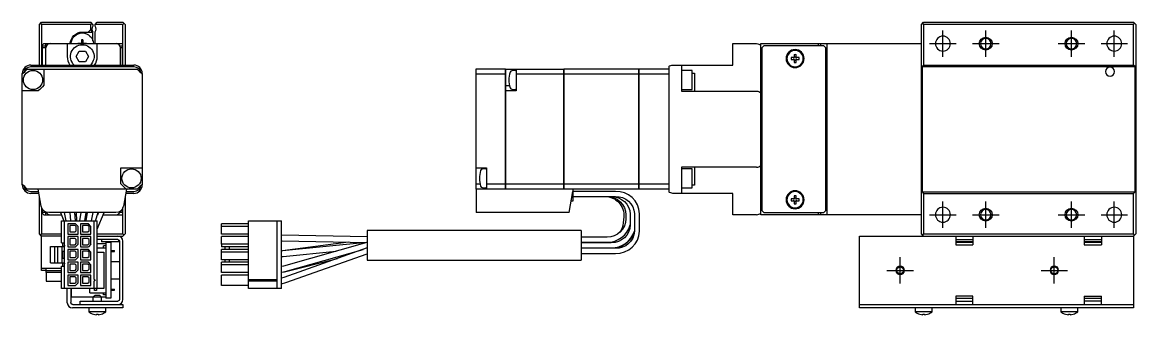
# Model space of a CAD drawing. Extents: x 0 to 533, y -8 to 203.
# Drawn here: x 273 to 532.9, y 73.8 to 142.2 of the extents above; entities that cross this region are included whole.
import ezdxf

# ---------------------------------------------------------------- set-up
doc = ezdxf.new("R2010")
doc.units = 0
doc.header["$LTSCALE"] = 0.5
doc.linetypes.add('CENTER', pattern=[50.8, 31.75, -6.35, 6.35, -6.35])
for name, color, linetype in [('MSM_CENTER', 1, 'CENTER'), ('MSM_CONTINUOUS', 7, 'CONTINUOUS'), ('MSM_NARROW', 5, 'CONTINUOUS')]:
    doc.layers.add(name, color=color, linetype=linetype)

msp = doc.modelspace()

# ---------------------------------------------------------------- linework, layer by layer
at = {"layer": 'MSM_CENTER'}
for p, q in [((487.9, 134.13), (487.9, 140.33)), ((497.9, 134.13), (497.9, 140.33)), ((517.9, 134.13), (517.9, 140.33)), ((527.9, 134.13), (527.9, 140.33)), ((484.8, 137.23), (491, 137.23)), ((494.8, 137.23), (501, 137.23)), ((514.8, 137.23), (521, 137.23)), ((524.8, 137.23), (531, 137.23)), ((487.9, 94.13), (487.9, 100.33)), ((497.9, 94.13), (497.9, 100.33)), ((517.9, 94.13), (517.9, 100.33)), ((527.9, 94.13), (527.9, 100.33)), ((484.8, 97.23), (491, 97.23)), ((494.8, 97.23), (501, 97.23)), ((514.8, 97.23), (521, 97.23)), ((524.8, 97.23), (531, 97.23)), ((477.9, 81.13), (477.9, 87.33)), ((513.9, 81.13), (513.9, 87.33)), ((474.8, 84.23), (481, 84.23)), ((510.8, 84.23), (517, 84.23))]:
    msp.add_line(p, q, dxfattribs=at)
at = {"layer": 'MSM_CONTINUOUS'}
for p, q in [((277.03, 141.73), (277.53, 142.23)), ((277.03, 132.23), (277.03, 141.73)), ((277.28, 141.98), (277.53, 141.73)), ((277.53, 142.23), (289.03, 142.23)), ((289.03, 141.73), (277.53, 141.73)), ((277.53, 141.73), (277.53, 132.23)), ((289.03, 140.53), (288.43, 139.93)), ((289.53, 141.73), (289.03, 142.23)), ((289.03, 141.73), (289.28, 141.98)), ((289.03, 140.53), (289.03, 141.73)), ((289.45, 139.93), (289.03, 140.53)), ((289.53, 141.73), (289.53, 141.29)), ((290.03, 141.73), (290.53, 142.23)), ((290.03, 141.29), (290.03, 141.73)), ((296.53, 141.73), (290.03, 141.73)), ((290.53, 142.23), (296.53, 142.23)), ((296.53, 142.23), (297.03, 141.73)), ((296.53, 141.73), (296.78, 141.98)), ((296.53, 132.23), (296.53, 141.73)), ((297.03, 141.73), (297.03, 132.23)), ((482.9, 141.73), (483.4, 142.23)), ((482.9, 92.73), (482.9, 141.73)), ((483.15, 141.98), (483.4, 141.73)), ((483.4, 142.23), (532.4, 142.23)), ((483.4, 141.73), (483.4, 132.23)), ((532.4, 141.73), (483.4, 141.73)), ((532.9, 141.73), (532.4, 142.23)), ((532.4, 141.73), (532.65, 141.98)), ((532.4, 132.23), (532.4, 141.73)), ((532.9, 141.73), (532.9, 92.73)), ((287.17, 138.13), (286.88, 138.13)), ((286.88, 138.13), (286.88, 137.34)), ((287.03, 139.93), (289.53, 139.93)), ((287.17, 138.13), (287.17, 137.34)), ((289.53, 137.85), (289.53, 139.97)), ((290.03, 137.23), (290.03, 139.97)), ((278.03, 137.23), (277.53, 136.73)), ((277.73, 136.73), (278.53, 136.73)), ((277.73, 132.23), (277.73, 136.73)), ((278.53, 136.23), (277.73, 136.23)), ((278.03, 137.23), (296.53, 137.23)), ((278.53, 136.23), (278.53, 137.23)), ((278.53, 132.23), (278.53, 136.23)), ((283.53, 137.23), (283.53, 134.23)), ((285.58, 134.23), (286.3, 135.48)), ((286.82, 137.28), (286.03, 137.28)), ((286.03, 137.23), (286.03, 137.28)), ((286.3, 135.48), (287.75, 135.48)), ((286.56, 137.28), (286.56, 137.23)), ((287.17, 137.6), (286.88, 137.6)), ((288.03, 137.28), (287.23, 137.28)), ((287.5, 137.28), (287.49, 137.23)), ((287.75, 135.48), (288.47, 134.23)), ((288.03, 137.23), (288.03, 137.28)), ((290.53, 134.23), (290.53, 137.23)), ((295.53, 137.03), (295.53, 137.23)), ((295.79, 136.73), (296.33, 136.73)), ((296.33, 136.23), (295.93, 136.23)), ((295.93, 132.23), (295.93, 136.23)), ((296.33, 136.73), (296.33, 132.23)), ((438.9, 132.23), (438.9, 137.23)), ((438.9, 137.23), (444.4, 137.23)), ((445.4, 137.23), (482.9, 137.23)), ((445.4, 97.23), (445.4, 137.23)), ((446.1, 136.73), (445.6, 136.23)), ((445.6, 136.23), (445.6, 98.23)), ((460.1, 136.73), (446.1, 136.73)), ((458.9, 136.73), (458.9, 137.23)), ((459.4, 136.73), (459.4, 137.23)), ((460.6, 136.23), (460.1, 136.73)), ((460.6, 98.23), (460.6, 136.23)), ((460.9, 97.23), (460.9, 137.23)), ((286.3, 132.98), (285.58, 134.23)), ((287.75, 132.98), (286.3, 132.98)), ((288.47, 134.23), (287.75, 132.98)), ((453.16, 133.97), (452.48, 133.97)), ((452.48, 133.49), (453.16, 133.49)), ((453.16, 134.65), (453.16, 133.97)), ((453.16, 133.49), (453.16, 132.81)), ((453.64, 133.97), (453.64, 134.65)), ((454.32, 133.97), (453.64, 133.97)), ((453.64, 132.81), (453.64, 133.49)), ((453.64, 133.49), (454.32, 133.49)), ((273.03, 104.23), (273.03, 130.23)), ((274.18, 131.23), (299.87, 131.23)), ((275.03, 132.23), (299.03, 132.23)), ((275.03, 131.85), (299.03, 131.85)), ((278.03, 131.23), (278.03, 127.48)), ((301.03, 130.23), (301.03, 104.23)), ((385.79, 131.23), (378.9, 131.23)), ((378.9, 131.23), (378.9, 103.23)), ((385.79, 130.08), (378.9, 130.08)), ((385.79, 103.23), (385.79, 131.23)), ((385.8, 131.22), (385.79, 131.22)), ((385.8, 130.07), (385.79, 130.07)), ((385.8, 131.23), (385.8, 103.23)), ((385.8, 131.23), (399.4, 131.23)), ((388.09, 130.96), (387.32, 130.9)), ((388.3, 131.23), (388.3, 126.23)), ((399.4, 130.08), (388.3, 130.08)), ((399.4, 103.23), (399.4, 131.23)), ((399.4, 131.22), (399.41, 131.22)), ((399.4, 130.07), (399.41, 130.07)), ((416.9, 131.23), (399.41, 131.23)), ((399.41, 131.23), (399.41, 103.23)), ((416.9, 130.08), (399.41, 130.08)), ((416.9, 103.23), (416.9, 131.23)), ((416.9, 131.22), (416.91, 131.22)), ((416.9, 130.07), (416.91, 130.07)), ((423.9, 131.23), (416.91, 131.23)), ((416.91, 131.23), (416.91, 103.23)), ((423.9, 130.08), (416.91, 130.08)), ((423.9, 131.85), (423.9, 102.61)), ((424.9, 132.23), (438.9, 132.23)), ((426.9, 132.23), (426.9, 126.13)), ((429.4, 130.98), (426.9, 130.98)), ((429.4, 126.48), (429.4, 130.98)), ((429.4, 130.31), (429.9, 130.31)), ((429.9, 130.31), (429.9, 126.13)), ((445.6, 131.73), (445.4, 131.73)), ((460.6, 131.73), (460.9, 131.73)), ((460.9, 130.98), (460.6, 130.98)), ((483.4, 132.23), (483.05, 131.88)), ((483.05, 131.88), (483.05, 102.58)), ((483.05, 131.88), (532.75, 131.88)), ((483.4, 132.23), (532.4, 132.23)), ((532.75, 131.88), (532.4, 132.23)), ((532.75, 102.58), (532.75, 131.88)), ((385.8, 127.48), (386.73, 127.48)), ((276.78, 126.23), (273.03, 126.23)), ((388.3, 126.23), (385.8, 126.23)), ((387.32, 126.57), (388.09, 126.5)), ((426.9, 126.48), (429.4, 126.48)), ((426.9, 126.13), (444.4, 126.13)), ((445.6, 127.23), (445.4, 127.23)), ((445.6, 126.23), (445.4, 126.23)), ((460.6, 125.48), (460.9, 125.48)), ((445.6, 124.73), (445.4, 124.73)), ((460.7, 122.23), (460.6, 122.23)), ((460.7, 112.23), (460.7, 122.23)), ((460.9, 122.03), (460.7, 122.23)), ((460.6, 112.23), (460.7, 112.23)), ((460.7, 112.23), (460.9, 112.43)), ((445.4, 109.73), (445.6, 109.73)), ((296.03, 108.23), (301.03, 108.23)), ((296.03, 104.48), (296.03, 108.23)), ((378.9, 108.23), (381.4, 108.23)), ((381.2, 107.96), (380.43, 107.9)), ((381.4, 108.23), (381.4, 103.23)), ((426.9, 108.33), (426.9, 102.23)), ((444.4, 108.33), (426.9, 108.33)), ((429.4, 107.98), (426.9, 107.98)), ((429.4, 103.48), (429.4, 107.98)), ((429.9, 108.33), (429.9, 104.15)), ((445.6, 108.23), (445.4, 108.23)), ((445.4, 107.23), (445.6, 107.23)), ((460.9, 108.98), (460.6, 108.98)), ((378.9, 104.48), (379.84, 104.48)), ((385.79, 104.39), (381.4, 104.39)), ((385.8, 104.39), (385.79, 104.39)), ((399.4, 104.39), (385.8, 104.39)), ((399.4, 104.39), (399.41, 104.39)), ((416.9, 104.39), (399.41, 104.39)), ((416.9, 104.39), (416.91, 104.39)), ((423.9, 104.39), (416.91, 104.39)), ((429.9, 104.15), (429.4, 104.15)), ((299.87, 103.23), (274.18, 103.23)), ((276.83, 102.61), (275.03, 102.61)), ((276.9, 102.23), (275.03, 102.23)), ((277.43, 99.22), (276.73, 103.23)), ((277.03, 92.73), (277.03, 101.53)), ((297.33, 103.23), (296.62, 99.22)), ((297.03, 101.53), (297.03, 92.73)), ((299.03, 102.23), (297.15, 102.23)), ((299.03, 102.61), (297.22, 102.61)), ((416.9, 103.23), (378.9, 103.23)), ((379, 103.23), (379, 97.73)), ((380.43, 103.57), (381.2, 103.5)), ((385.8, 103.24), (385.79, 103.24)), ((399.4, 103.24), (399.41, 103.24)), ((400.64, 97.73), (401.5, 102.63)), ((401.5, 103.23), (401.5, 100.43)), ((411.5, 102.68), (401.5, 102.68)), ((401.5, 101.48), (411.5, 101.48)), ((409.02, 101.48), (409.26, 101.48)), ((416.9, 103.24), (416.91, 103.24)), ((423.9, 103.23), (416.91, 103.23)), ((438.9, 102.23), (424.9, 102.23)), ((426.9, 103.48), (429.4, 103.48)), ((438.9, 97.23), (438.9, 102.23)), ((445.4, 102.73), (445.6, 102.73)), ((453.16, 101.65), (453.16, 100.97)), ((453.64, 100.97), (453.64, 101.65)), ((460.6, 103.48), (460.9, 103.48)), ((460.9, 102.73), (460.6, 102.73)), ((483.05, 102.58), (483.4, 102.23)), ((483.05, 102.58), (532.75, 102.58)), ((483.4, 102.23), (483.4, 92.73)), ((483.4, 102.23), (532.4, 102.23)), ((532.4, 102.23), (532.75, 102.58)), ((532.4, 92.73), (532.4, 102.23)), ((277.53, 98.89), (277.53, 92.73)), ((296.53, 92.73), (296.53, 98.89)), ((401.5, 100.43), (401.11, 100.43)), ((453.16, 100.97), (452.48, 100.97)), ((452.48, 100.49), (453.16, 100.49)), ((453.16, 100.49), (453.16, 99.81)), ((454.32, 100.97), (453.64, 100.97)), ((453.64, 99.81), (453.64, 100.49)), ((453.64, 100.49), (454.32, 100.49)), ((277.53, 97.73), (278.03, 97.23)), ((277.73, 97.73), (277.73, 98.51)), ((277.73, 98.23), (277.96, 98.23)), ((278.53, 97.73), (277.73, 97.73)), ((278.03, 97.23), (282.13, 97.23)), ((278.53, 97.23), (278.53, 97.87)), ((294.84, 97.73), (279.21, 97.73)), ((281.92, 97.73), (282.73, 95.83)), ((283.27, 95.83), (282.86, 97.73)), ((284.09, 97.73), (284.25, 95.83)), ((285.45, 95.83), (285.29, 97.73)), ((285.63, 97.23), (285.33, 97.23)), ((285.62, 97.73), (285.66, 95.83)), ((286.69, 97.73), (286.41, 95.83)), ((287.63, 95.83), (287.9, 97.73)), ((288.03, 97.19), (287.82, 97.19)), ((288.19, 97.23), (287.83, 97.23)), ((287.92, 95.83), (288.28, 97.73)), ((288.03, 97.19), (288.03, 97.23)), ((289.5, 97.73), (289.13, 95.81)), ((290.15, 95.83), (290.76, 97.73)), ((290.49, 93.88), (292.13, 97.73)), ((290.82, 97.72), (290.56, 97.1)), ((290.6, 97.23), (290.61, 97.23)), ((291.92, 97.23), (296.53, 97.23)), ((295.53, 97.23), (295.53, 97.43)), ((296.33, 97.73), (295.79, 97.73)), ((296.09, 98.23), (296.33, 98.23)), ((296.33, 98.51), (296.33, 97.73)), ((400.64, 97.73), (379, 97.73)), ((413.43, 96.72), (413.31, 95.33)), ((413.9, 97.17), (413.9, 96.29)), ((414.9, 97.32), (414.9, 94.84)), ((415.9, 97.48), (415.9, 93.38)), ((417.1, 93.38), (417.1, 97.48)), ((444.4, 97.23), (438.9, 97.23)), ((482.9, 97.23), (445.4, 97.23)), ((445.6, 98.23), (446.1, 97.73)), ((446.1, 97.73), (460.1, 97.73)), ((458.9, 97.23), (458.9, 97.73)), ((459.4, 97.23), (459.4, 97.73)), ((460.1, 97.73), (460.6, 98.23)), ((282.21, 90.64), (282.21, 95.83)), ((282.21, 95.83), (290.49, 95.83)), ((282.92, 79.98), (282.92, 95.83)), ((283.65, 95.11), (283.65, 92.71)), ((285.45, 95.11), (283.65, 95.11)), ((285.35, 94.7), (284.1, 94.7)), ((284.1, 94.7), (284.1, 93.23)), ((285.6, 94.45), (285.35, 94.7)), ((285.45, 95.11), (286.05, 94.51)), ((285.6, 93.48), (285.6, 94.45)), ((286.05, 92.71), (286.05, 94.51)), ((286.65, 95.11), (286.65, 92.71)), ((288.45, 95.11), (286.65, 95.11)), ((288.35, 94.7), (287.1, 94.7)), ((287.1, 94.7), (287.1, 93.23)), ((288.6, 94.45), (288.35, 94.7)), ((289.05, 94.51), (288.45, 95.11)), ((288.6, 93.48), (288.6, 94.45)), ((289.05, 92.71), (289.05, 94.51)), ((289.78, 82.06), (289.78, 95.83)), ((290.49, 79.98), (290.49, 95.83)), ((319.5, 94.51), (319.5, 95.11)), ((325.85, 95.11), (319.5, 95.11)), ((325.85, 94.51), (319.5, 94.51)), ((319.5, 92.71), (319.5, 94.51)), ((325.85, 95.83), (333.5, 95.83)), ((325.85, 79.98), (325.85, 95.83)), ((332.48, 79.98), (332.48, 95.83)), ((333.5, 79.98), (333.5, 95.83)), ((353.5, 93.58), (353.5, 86.58)), ((403.5, 93.58), (353.5, 93.58)), ((403.5, 93.58), (403.5, 86.58)), ((277.53, 92.23), (277.03, 92.73)), ((277.53, 92.73), (277.28, 92.48)), ((277.53, 92.73), (282.21, 92.73)), ((282.21, 92.23), (277.53, 92.23)), ((277.53, 84.23), (277.53, 92.23)), ((283.65, 92.71), (286.05, 92.71)), ((283.65, 92.11), (283.65, 89.71)), ((286.05, 92.11), (283.65, 92.11)), ((284.1, 93.23), (285.35, 93.23)), ((285.35, 91.7), (284.1, 91.7)), ((284.1, 91.7), (284.1, 90.23)), ((285.35, 93.23), (285.6, 93.48)), ((285.6, 91.45), (285.35, 91.7)), ((285.6, 90.48), (285.6, 91.45)), ((286.05, 90.31), (286.05, 92.11)), ((286.65, 92.71), (289.05, 92.71)), ((286.65, 92.11), (286.65, 89.71)), ((289.05, 92.11), (286.65, 92.11)), ((287.1, 93.23), (288.35, 93.23)), ((288.35, 91.7), (287.1, 91.7)), ((287.1, 91.7), (287.1, 90.23)), ((288.35, 93.23), (288.6, 93.48)), ((288.6, 91.45), (288.35, 91.7)), ((288.6, 90.48), (288.6, 91.45)), ((289.05, 90.31), (289.05, 92.11)), ((290.49, 92.73), (296.53, 92.73)), ((290.53, 92.23), (290.49, 92.26)), ((290.53, 91.43), (290.53, 92.23)), ((290.53, 92.23), (296.53, 92.23)), ((295.33, 91.43), (290.53, 91.43)), ((291.53, 91.43), (291.53, 90.93)), ((295.53, 90.93), (295.53, 91.38)), ((295.73, 91.03), (295.73, 77.43)), ((296.78, 92.48), (296.53, 92.73)), ((297.03, 92.73), (296.53, 92.23)), ((296.53, 77.43), (296.53, 91.03)), ((325.85, 92.71), (319.5, 92.71)), ((319.5, 90.31), (319.5, 92.11)), ((325.85, 92.11), (319.5, 92.11)), ((333.61, 92.43), (333.5, 92.43)), ((333.5, 91.13), (333.58, 91.13)), ((333.5, 91.13), (333.65, 91.13)), ((333.58, 91.13), (353.5, 90.73)), ((353.5, 92.03), (333.61, 92.43)), ((409.5, 91.98), (403.5, 91.98)), ((415.89, 93.39), (415.9, 93.42)), ((468.4, 75.43), (468.4, 92.23)), ((468.4, 92.23), (532.4, 92.23)), ((483.4, 92.23), (482.9, 92.73)), ((483.4, 92.73), (483.15, 92.48)), ((483.4, 92.73), (532.4, 92.73)), ((490.9, 92.23), (490.9, 90.23)), ((490.9, 91.43), (494.9, 91.43)), ((494.9, 92.23), (494.9, 90.23)), ((520.9, 92.23), (520.9, 90.23)), ((520.9, 91.43), (524.9, 91.43)), ((524.9, 92.23), (524.9, 90.23)), ((532.65, 92.48), (532.4, 92.73)), ((532.4, 92.23), (532.9, 92.73)), ((532.4, 92.23), (532.4, 75.43)), ((279.64, 85.98), (279.64, 89.84)), ((279.64, 89.84), (282.67, 89.84)), ((280.66, 85.98), (280.66, 89.84)), ((281.36, 85.98), (281.36, 89.84)), ((282.21, 90.64), (282.92, 90.64)), ((282.36, 85.98), (282.36, 89.84)), ((282.36, 88.74), (282.92, 88.74)), ((282.53, 89.84), (282.53, 90.64)), ((282.53, 87.09), (282.53, 88.74)), ((283.65, 89.71), (285.45, 89.71)), ((283.65, 89.11), (283.65, 86.71)), ((286.05, 89.11), (283.65, 89.11)), ((284.1, 90.23), (285.35, 90.23)), ((285.35, 88.7), (284.1, 88.7)), ((284.1, 88.7), (284.1, 87.23)), ((285.35, 90.23), (285.6, 90.48)), ((285.6, 88.45), (285.35, 88.7)), ((285.45, 89.71), (286.05, 90.31)), ((285.6, 87.48), (285.6, 88.45)), ((286.05, 87.31), (286.05, 89.11)), ((286.65, 89.71), (288.45, 89.71)), ((286.65, 89.11), (286.65, 86.71)), ((288.45, 89.11), (286.65, 89.11)), ((287.1, 90.23), (288.35, 90.23)), ((288.35, 88.7), (287.1, 88.7)), ((287.1, 88.7), (287.1, 87.23)), ((288.35, 90.23), (288.6, 90.48)), ((288.6, 88.45), (288.35, 88.7)), ((289.05, 90.31), (288.45, 89.71)), ((289.05, 88.51), (288.45, 89.11)), ((288.6, 87.48), (288.6, 88.45)), ((289.05, 86.71), (289.05, 88.51)), ((290.49, 90.48), (292.53, 90.48)), ((290.49, 89.48), (292.53, 89.48)), ((290.49, 88.48), (292.03, 88.48)), ((295.53, 90.93), (291.53, 90.93)), ((292.53, 89.94), (291.98, 89.94)), ((291.98, 89.48), (291.98, 89.94)), ((292.03, 88.48), (292.03, 79.98)), ((292.53, 90.73), (292.53, 77.73)), ((293.73, 90.73), (292.53, 90.73)), ((293.73, 90.73), (293.73, 77.73)), ((293.73, 88.86), (294.53, 88.86)), ((293.73, 88.61), (294.53, 88.61)), ((294.53, 88.61), (294.53, 88.86)), ((325.85, 90.31), (319.5, 90.31)), ((319.5, 90.31), (319.5, 89.71)), ((325.85, 89.71), (319.5, 89.71)), ((325.85, 89.11), (319.5, 89.11)), ((319.5, 88.51), (319.5, 89.11)), ((325.85, 88.51), (319.5, 88.51)), ((319.5, 86.71), (319.5, 88.51)), ((320.39, 89.11), (320.39, 89.71)), ((321.39, 89.11), (321.39, 89.71)), ((333.78, 88.76), (333.5, 88.74)), ((349.2, 90.82), (333.74, 88.77)), ((353.38, 90.72), (333.78, 88.76)), ((333.91, 87.47), (346.32, 88.71)), ((353.42, 90.73), (334, 85.2)), ((353.5, 89.47), (334.1, 82.58)), ((334.35, 83.95), (352.57, 89.14)), ((403.5, 90.78), (410.5, 90.78)), ((410.5, 90.68), (403.5, 90.68)), ((403.5, 89.48), (410.5, 89.48)), ((411.5, 89.38), (403.5, 89.38)), ((411.21, 90.83), (410, 90.68)), ((410.5, 90.78), (411.21, 90.84)), ((411.21, 90.84), (411.24, 90.84)), ((411.24, 90.84), (411.21, 90.83)), ((494.9, 90.93), (490.9, 90.93)), ((494.9, 90.73), (490.9, 90.73)), ((490.9, 90.23), (494.9, 90.23)), ((524.9, 90.93), (520.9, 90.93)), ((524.9, 90.73), (520.9, 90.73)), ((520.9, 90.23), (524.9, 90.23)), ((279.64, 85.98), (282.67, 85.98)), ((282.36, 87.09), (282.92, 87.09)), ((282.53, 85.18), (282.53, 85.98)), ((283.65, 86.71), (285.45, 86.71)), ((283.65, 86.11), (283.65, 83.71)), ((286.05, 86.11), (283.65, 86.11)), ((284.1, 87.23), (285.35, 87.23)), ((285.35, 87.23), (285.6, 87.48)), ((285.45, 86.71), (286.05, 87.31)), ((286.05, 84.31), (286.05, 86.11)), ((286.65, 86.71), (289.05, 86.71)), ((286.65, 86.11), (286.65, 83.71)), ((288.45, 86.11), (286.65, 86.11)), ((287.1, 87.23), (288.35, 87.23)), ((288.35, 87.23), (288.6, 87.48)), ((289.05, 85.51), (288.45, 86.11)), ((295.73, 86.23), (293.73, 86.23)), ((325.85, 86.71), (319.5, 86.71)), ((325.85, 86.11), (319.5, 86.11)), ((319.5, 85.51), (319.5, 86.11)), ((320.39, 86.11), (320.39, 86.71)), ((321.39, 86.11), (321.39, 86.71)), ((333.5, 87.44), (333.91, 87.47)), ((334.26, 83.9), (346.57, 87.01)), ((334.53, 81.36), (353.5, 88.09)), ((353.5, 86.58), (403.5, 86.58)), ((403.5, 88.18), (411.5, 88.18)), ((277.53, 84.73), (282.21, 84.73)), ((278.53, 84.23), (277.53, 84.23)), ((278.53, 84.73), (278.53, 83.73)), ((278.53, 84.23), (282.21, 84.23)), ((282.21, 83.73), (278.53, 83.73)), ((278.63, 83.73), (278.63, 81.73)), ((282.21, 84.92), (282.03, 84.73)), ((282.21, 79.98), (282.21, 85.18)), ((282.21, 85.18), (282.92, 85.18)), ((282.53, 85.23), (282.48, 85.18)), ((283.65, 83.71), (285.45, 83.71)), ((285.35, 85.7), (284.1, 85.7)), ((284.1, 85.7), (284.1, 84.23)), ((284.1, 84.23), (285.35, 84.23)), ((285.6, 85.45), (285.35, 85.7)), ((285.35, 84.23), (285.6, 84.48)), ((285.45, 83.71), (286.05, 84.31)), ((285.6, 84.48), (285.6, 85.45)), ((286.65, 83.71), (289.05, 83.71)), ((288.35, 85.7), (287.1, 85.7)), ((287.1, 85.7), (287.1, 84.23)), ((287.1, 84.23), (288.35, 84.23)), ((288.6, 85.45), (288.35, 85.7)), ((288.35, 84.23), (288.6, 84.48)), ((288.6, 84.48), (288.6, 85.45)), ((289.05, 83.71), (289.05, 85.51)), ((325.85, 85.51), (319.5, 85.51)), ((319.5, 83.71), (319.5, 85.51)), ((325.85, 83.71), (319.5, 83.71)), ((334, 85.2), (333.5, 85.09)), ((333.5, 83.78), (334.35, 83.95)), ((333.5, 83.77), (334.26, 83.9)), ((278.63, 81.73), (282.21, 81.73)), ((283.65, 83.11), (283.65, 80.71)), ((286.05, 83.11), (283.65, 83.11)), ((283.65, 80.71), (285.45, 80.71)), ((285.35, 82.7), (284.1, 82.7)), ((284.1, 82.7), (284.1, 81.23)), ((284.1, 81.23), (285.35, 81.23)), ((285.6, 82.45), (285.35, 82.7)), ((285.35, 81.23), (285.6, 81.48)), ((285.45, 80.71), (286.05, 81.31)), ((285.6, 81.48), (285.6, 82.45)), ((286.05, 81.31), (286.05, 83.11)), ((286.65, 83.11), (286.65, 80.71)), ((289.05, 83.11), (286.65, 83.11)), ((286.65, 80.71), (289.05, 80.71)), ((288.35, 82.7), (287.1, 82.7)), ((287.1, 82.7), (287.1, 81.23)), ((287.1, 81.23), (288.35, 81.23)), ((288.6, 82.45), (288.35, 82.7)), ((288.35, 81.23), (288.6, 81.48)), ((288.6, 81.48), (288.6, 82.45)), ((289.05, 80.71), (289.05, 83.11)), ((289.78, 82.06), (289.88, 82.06)), ((289.88, 81.76), (289.78, 81.76)), ((289.78, 79.98), (289.78, 81.76)), ((293.73, 82.23), (295.73, 82.23)), ((319.5, 80.71), (319.5, 83.11)), ((325.85, 83.11), (319.5, 83.11)), ((325.85, 80.71), (319.5, 80.71)), ((325.85, 82.06), (332.48, 82.06)), ((325.85, 81.76), (332.48, 81.76)), ((334.11, 82.59), (333.5, 82.42)), ((334.1, 82.58), (333.5, 82.42)), ((333.5, 81.1), (334.53, 81.36)), ((292.03, 79.98), (282.21, 79.98)), ((283.53, 76.63), (283.53, 79.98)), ((284.33, 79.98), (284.33, 76.73)), ((284.53, 77.98), (284.53, 79.98)), ((289.58, 77.98), (284.53, 77.98)), ((288.83, 78.98), (288.83, 79.98)), ((288.83, 78.98), (292.53, 78.98)), ((289.73, 78.13), (289.53, 77.93)), ((290.03, 78.43), (289.73, 78.13)), ((289.88, 79.48), (289.88, 79.98)), ((290.38, 79.48), (289.88, 79.48)), ((290.03, 78.43), (291.03, 78.43)), ((290.38, 79.98), (290.38, 79.48)), ((291.53, 77.93), (291.03, 78.43)), ((292.53, 77.98), (291.48, 77.98)), ((291.98, 78.53), (291.98, 78.98)), ((292.53, 78.53), (291.98, 78.53)), ((293.73, 79.86), (294.53, 79.86)), ((293.73, 79.61), (294.53, 79.61)), ((294.53, 79.61), (294.53, 79.86)), ((333.5, 79.98), (325.85, 79.98)), ((494.9, 78.23), (490.9, 78.23)), ((490.9, 78.23), (490.9, 76.23)), ((494.9, 76.23), (494.9, 78.23)), ((520.9, 78.23), (524.9, 78.23)), ((520.9, 78.23), (520.9, 76.23)), ((524.9, 76.23), (524.9, 78.23)), ((296.53, 75.43), (284.73, 75.43)), ((284.83, 76.23), (296.53, 76.23)), ((286.53, 76.23), (286.53, 77.03)), ((286.53, 77.03), (295.33, 77.03)), ((288.53, 75.43), (288.53, 74.53)), ((291.53, 77.93), (289.53, 77.93)), ((289.53, 77.93), (289.53, 77.03)), ((291.53, 77.03), (291.53, 77.93)), ((293.73, 77.73), (292.53, 77.73)), ((292.53, 74.53), (292.53, 75.43)), ((296.53, 76.23), (296.53, 75.43)), ((468.4, 76.23), (532.4, 76.23)), ((532.4, 75.43), (468.4, 75.43)), ((481.4, 75.43), (481.4, 74.53)), ((485.4, 74.53), (485.4, 75.43)), ((490.9, 77.73), (494.9, 77.73)), ((490.9, 77.03), (494.9, 77.03)), ((515.4, 75.43), (515.4, 74.53)), ((519.4, 74.53), (519.4, 75.43)), ((520.9, 77.73), (524.9, 77.73)), ((524.9, 77.03), (520.9, 77.03)), ((292.53, 74.53), (288.53, 74.53)), ((289.64, 73.96), (289.64, 73.96)), ((290.35, 73.96), (290.71, 73.96)), ((290.35, 73.84), (290.35, 73.96)), ((290.71, 73.96), (290.71, 73.84)), ((291.41, 73.96), (291.41, 73.96)), ((485.4, 74.53), (481.4, 74.53)), ((482.51, 73.96), (482.52, 73.96)), ((483.22, 73.96), (483.58, 73.96)), ((483.22, 73.84), (483.22, 73.96)), ((483.58, 73.96), (483.58, 73.84)), ((484.29, 73.96), (484.29, 73.96)), ((519.4, 74.53), (515.4, 74.53)), ((516.51, 73.96), (516.52, 73.96)), ((517.22, 73.96), (517.58, 73.96)), ((517.22, 73.84), (517.22, 73.96)), ((517.58, 73.96), (517.58, 73.84)), ((518.29, 73.96), (518.29, 73.96))]:
    msp.add_line(p, q, dxfattribs=at)
at = {"layer": 'MSM_CONTINUOUS', "extrusion": (0, 0, -1)}
for centre, radius in [((-487.9, 137.23), 1.75), ((-497.9, 137.23), 1.23), ((-517.9, 137.23), 1.23), ((-527.9, 137.23), 1.75), ((-453.4, 133.73), 2.1), ((-453.4, 133.73), 1.9), ((-526.9, 130.68), 1.02), ((-453.4, 100.73), 2.1), ((-453.4, 100.73), 1.9), ((-487.9, 97.23), 1.75), ((-527.9, 97.23), 1.75), ((-497.9, 97.23), 1.23), ((-517.9, 97.23), 1.23)]:
    msp.add_circle(centre, radius, dxfattribs=at)
at = {"layer": 'MSM_CONTINUOUS'}
for centre, radius in [((275.53, 128.73), 2.23), ((298.53, 105.73), 2.23), ((477.9, 84.23), 0.783), ((513.9, 84.23), 0.783)]:
    msp.add_circle(centre, radius, dxfattribs=at)
for centre, radius, start, end in [((290.28, 140.63), 1, 138.5904, 221.4096), ((289.28, 140.63), 1, 318.5904, 41.4096), ((279.53, 136.23), 1, 90, 180), ((294.93, 136.23), 1, 0, 90), ((287.03, 134.23), 3.5, 180, 214.8499), ((287.03, 134.23), 3.5, 325.1501, 0), ((453.4, 133.73), 0.95, 165.3667, 194.6333), ((453.4, 133.73), 0.365, 138.8496, 221.1504), ((453.4, 133.73), 0.95, 75.3667, 104.6333), ((453.4, 133.73), 0.365, 48.8496, 131.1504), ((453.4, 133.73), 0.365, 228.8496, 311.1504), ((453.4, 133.73), 0.95, 255.3667, 284.6333), ((453.4, 133.73), 0.365, 318.8496, 41.1504), ((453.4, 133.73), 0.95, 345.3667, 14.6333), ((275.03, 130.23), 2, 90, 180), ((299.03, 130.23), 2, 0, 90), ((392.6, 128.73), 6, 162.3708, 197.6292), ((387.36, 130.4), 0.5, 95, 162.3708), ((388.1, 130.76), 0.2, 0, 95), ((387.36, 127.07), 0.5, 197.6292, 265), ((388.1, 126.7), 0.2, 265, 360), ((385.71, 105.73), 6, 162.3708, 197.6292), ((380.47, 107.4), 0.5, 95, 162.3708), ((381.21, 107.76), 0.2, 18.1949, 95), ((444.4, 109.83), 1.5, 270, 311.8103), ((275.03, 104.23), 2, 180, 270), ((299.03, 104.23), 2, 270, 0), ((380.47, 104.07), 0.5, 197.6292, 265), ((381.21, 103.7), 0.2, 265, 341.8051), ((411.69, 97.27), 5.41, 2.1863, 92.0343), ((453.4, 100.73), 0.95, 75.3667, 104.6333), ((453.4, 100.73), 0.95, 165.3667, 194.6333), ((453.4, 100.73), 0.365, 138.8496, 221.1504), ((453.4, 100.73), 0.365, 48.8496, 131.1504), ((453.4, 100.73), 0.365, 228.8496, 311.1504), ((453.4, 100.73), 0.95, 255.3667, 284.6333), ((453.4, 100.73), 0.365, 318.8496, 41.1504), ((453.4, 100.73), 0.95, 345.3667, 14.6333), ((279.53, 98.23), 1, 203.447, 270), ((294.93, 98.23), 1, 270, 351.4849), ((444.4, 98.73), 1.5, 270, 311.8103), ((409.53, 96.37), 5.59, 269.7079, 344.0346), ((295.33, 91.03), 1.2, 0, 90), ((410.58, 95.05), 5.57, 269.2277, 342.6191), ((411.7, 93.59), 5.41, 267.9067, 357.8727), ((284.73, 76.63), 1.2, 180, 270), ((295.33, 77.43), 1.2, 270, 0), ((290.53, 77.03), 3.2, 231.3178, 253.8775), ((290.53, 77.03), 3.19, 253.8933, 266.7703), ((290.53, 77.03), 3.19, 273.2297, 286.1067), ((290.53, 77.03), 3.2, 286.1225, 308.6822), ((483.4, 77.03), 3.2, 231.3178, 253.8775), ((483.4, 77.03), 3.19, 253.8933, 266.7703), ((483.4, 77.03), 3.19, 273.2297, 286.1067), ((483.4, 77.03), 3.2, 286.1225, 308.6822), ((517.4, 77.03), 3.2, 231.3178, 253.8775), ((517.4, 77.03), 3.19, 253.8933, 266.7703), ((517.4, 77.03), 3.19, 273.2297, 286.1067), ((517.4, 77.03), 3.2, 286.1225, 308.6822)]:
    msp.add_arc(centre, radius, start, end, dxfattribs=at)
at = {"layer": 'MSM_CONTINUOUS', "extrusion": (0, 0, -1)}
for centre, radius, start, end in [((-287.03, 137.13), 2.8, 2.0467, 90), ((-287.03, 137.13), 2.6, 2.2042, 177.7958), ((-287.03, 134.23), 2.75, 313.3418, 226.6582), ((-286.82, 137.34), 0.06, 180, 270), ((-287.23, 137.34), 0.06, 270, 0), ((-444.4, 135.73), 1.5, 90, 131.8103), ((-287.03, 117.23), 19, 42.5374, 47.4636), ((-275.03, 130.23), 1.62, 9.7266, 90), ((-299.03, 130.23), 1.62, 90, 170.2833), ((-287.03, 117.23), 19, 132.5364, 137.4636), ((-424.9, 130.73), 1.5, 48.1897, 90), ((-263.98, 140.28), 19, 222.3336, 227.6664), ((-444.4, 124.63), 1.5, 90, 131.8103), ((-287.03, 117.23), 19, 312.5374, 317.4626), ((-275.03, 104.23), 1.62, 270, 350.2637), ((-310.07, 117.28), 19, 312.3336, 317.6664), ((-299.03, 104.23), 1.62, 189.7264, 270), ((-287.03, 117.23), 19, 222.5364, 227.4626), ((-409.05, 97.09), 4.39, 89.8692, 184.9179), ((-409.55, 97.13), 4.36, 89.4143, 179.4108), ((-410.62, 97.2), 4.29, 88.4433, 178.358), ((-411.69, 97.27), 4.22, 87.4296, 177.1458), ((-424.9, 103.73), 1.5, 270, 311.8103), ((-279.21, 99.53), 1.8, 270, 350), ((-294.84, 99.53), 1.8, 190, 270), ((-287.03, 100.23), 2.75, 245.38, 251.7789), ((-409.55, 96.34), 4.36, 180.6063, 270.5686), ((-410.62, 94.97), 4.29, 181.6879, 271.5108), ((-408.95, 95.72), 4.37, 185.0458, 217.0419), ((-295.33, 91.03), 0.4, 90, 180), ((-410.61, 94.83), 5.45, 203.9954, 268.8909), ((-411.69, 93.6), 4.22, 182.931, 272.4936), ((-282.67, 90.09), 0.25, 180, 270), ((-282.67, 85.73), 0.25, 90, 180), ((-289.88, 81.91), 0.15, 90, 270), ((-284.83, 76.73), 0.5, 270, 0), ((-295.33, 77.43), 0.4, 180, 270)]:
    msp.add_arc(centre, radius, start, end, dxfattribs=at)
at = {"layer": 'MSM_NARROW'}
for centre in [(497.9, 137.23), (517.9, 137.23), (497.9, 97.23), (517.9, 97.23)]:
    msp.add_circle(centre, 1.5, dxfattribs=at)
at = {"layer": 'MSM_NARROW', "extrusion": (0, 0, -1)}
for centre in [(-477.9, 84.23), (-513.9, 84.23)]:
    msp.add_circle(centre, 1, dxfattribs=at)

doc.saveas('drawing.dxf')
